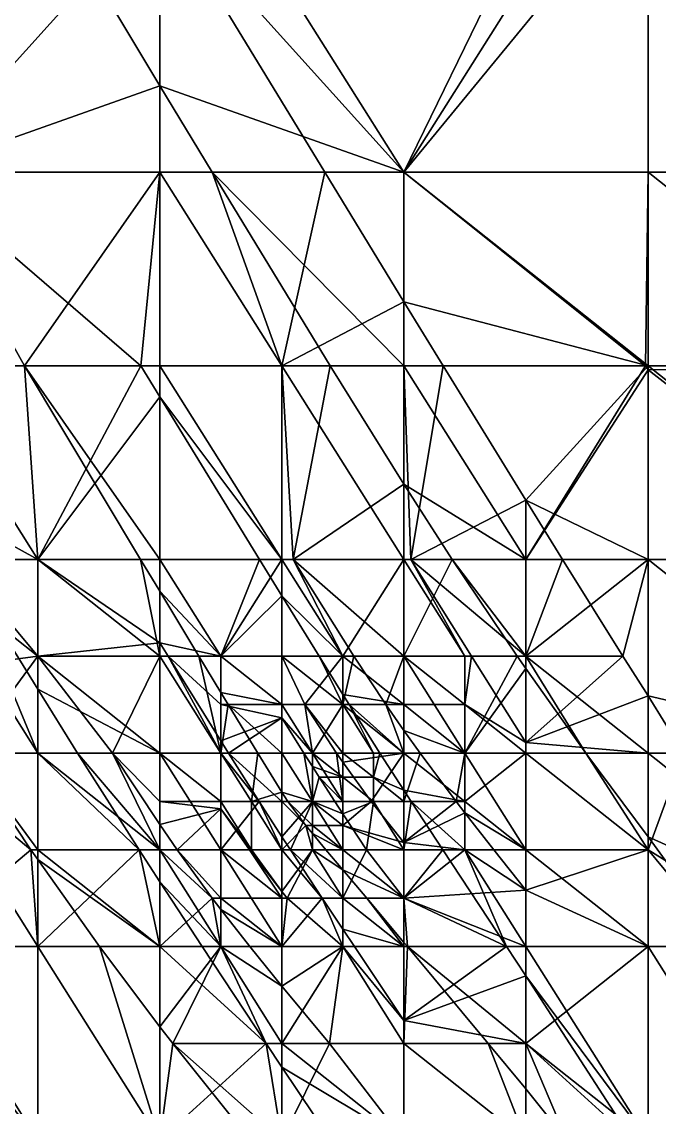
# Model space of a CAD drawing. Extents: x 376891 to 377036, y 6958800 to 6959083.
# Drawn here: x 376960.02 to 376980.92, y 6958978.05 to 6959013.65 of the extents above; entities that cross this region are included whole.
import ezdxf

# ---------------------------------------------------------------- set-up
doc = ezdxf.new("R2010")
doc.units = 0
doc.layers.add('FM2', color=7, linetype='CONTINUOUS')

msp = doc.modelspace()

# ---------------------------------------------------------------- linework, layer by layer
at = {"layer": 'FM2'}
for points in [[(376962.217, 6959021.412, 326.485), (376948.548, 6959021.412, 319.543), (376956.548, 6959008.713, 319.668)], [(376964.548, 6959017.59, 326.485), (376962.217, 6959021.412, 326.485), (376956.548, 6959008.713, 319.668)], [(376956.548, 6959008.713, 321.573), (376958.629, 6959021.412, 326.485), (376964.548, 6959011.551, 326.485)], [(376958.629, 6959021.412, 326.485), (376964.548, 6959021.412, 329.472), (376964.548, 6959011.551, 326.485)], [(376964.548, 6959021.412, 327.671), (376964.548, 6959017.59, 326.485), (376972.548, 6959008.713, 327.81)], [(376980.548, 6959021.412, 335.866), (376964.548, 6959021.412, 327.671), (376972.548, 6959008.713, 327.81)], [(376972.548, 6959008.713, 329.612), (376964.548, 6959011.551, 326.485), (376964.548, 6959021.412, 329.472)], [(376972.548, 6959008.713, 329.612), (376964.548, 6959021.412, 329.472), (376978.731, 6959021.412, 336.565)], [(376972.548, 6959008.713, 327.81), (376980.548, 6959008.713, 331.9), (376980.548, 6959021.412, 335.866)], [(376972.548, 6959008.713, 329.612), (376978.731, 6959021.412, 336.565), (376980.548, 6959018.478, 336.565)], [(376980.548, 6959021.412, 335.866), (376980.548, 6959008.713, 331.9), (376988.548, 6959008.713, 336.011)], [(376981.904, 6959021.412, 336.565), (376980.548, 6959021.412, 335.866), (376988.548, 6959008.713, 336.011)], [(376988.548, 6959008.713, 337.491), (376980.548, 6959018.478, 336.565), (376980.548, 6959021.412, 337.472)], [(376988.548, 6959008.713, 337.491), (376980.548, 6959021.412, 337.472), (376996.548, 6959021.412, 345.463)], [(376980.548, 6959018.478, 336.565), (376980.548, 6959008.713, 333.551), (376972.548, 6959008.713, 329.612)], [(376980.548, 6959008.713, 333.551), (376980.548, 6959018.478, 336.565), (376986.672, 6959008.713, 336.565)], [(376988.548, 6959008.713, 337.491), (376986.672, 6959008.713, 336.565), (376980.548, 6959018.478, 336.565)], [(376956.548, 6959008.713, 319.668), (376964.548, 6959008.713, 323.732), (376964.548, 6959017.59, 326.485)], [(376969.952, 6959008.713, 326.485), (376964.548, 6959017.59, 326.485), (376964.548, 6959008.713, 323.732)], [(376964.548, 6959017.59, 326.485), (376969.952, 6959008.713, 326.485), (376972.548, 6959008.713, 327.81)], [(376964.548, 6959011.551, 326.485), (376964.548, 6959008.713, 325.625), (376956.548, 6959008.713, 321.573)], [(376964.548, 6959008.713, 325.625), (376964.548, 6959011.551, 326.485), (376966.269, 6959008.713, 326.485)], [(376972.548, 6959008.713, 329.612), (376966.269, 6959008.713, 326.485), (376964.548, 6959011.551, 326.485)], [(376956.548, 6959008.713, 319.668), (376956.548, 6959002.364, 317.698), (376963.927, 6959002.364, 321.445)], [(376964.548, 6959008.713, 323.732), (376956.548, 6959008.713, 319.668), (376963.927, 6959002.364, 321.445)], [(376960.112, 6959002.364, 321.445), (376956.548, 6959002.364, 319.622), (376956.548, 6959008.713, 321.573)], [(376960.112, 6959002.364, 321.445), (376956.548, 6959008.713, 321.573), (376964.548, 6959008.713, 325.625)], [(376964.548, 6959008.713, 325.625), (376964.548, 6959002.364, 323.703), (376960.112, 6959002.364, 321.445)], [(376963.927, 6959002.364, 321.445), (376964.548, 6959002.364, 321.761), (376964.548, 6959008.713, 323.732)], [(376964.548, 6959008.713, 323.732), (376964.548, 6959002.364, 321.761), (376968.548, 6959002.364, 323.795)], [(376969.952, 6959008.713, 326.485), (376964.548, 6959008.713, 323.732), (376968.548, 6959002.364, 323.795)], [(376968.548, 6959002.364, 325.703), (376964.548, 6959002.364, 323.703), (376964.548, 6959008.713, 325.625)], [(376968.548, 6959002.364, 325.703), (376964.548, 6959008.713, 325.625), (376966.269, 6959008.713, 326.485)], [(376966.269, 6959008.713, 326.485), (376970.133, 6959002.364, 326.485), (376968.548, 6959002.364, 325.703)], [(376966.269, 6959008.713, 326.485), (376972.548, 6959008.713, 329.612), (376972.548, 6959002.364, 327.674)], [(376972.548, 6959002.364, 327.674), (376970.133, 6959002.364, 326.485), (376966.269, 6959008.713, 326.485)], [(376972.548, 6959004.467, 326.485), (376969.952, 6959008.713, 326.485), (376968.548, 6959002.364, 323.795)], [(376972.548, 6959004.467, 326.485), (376972.548, 6959008.713, 327.81), (376969.952, 6959008.713, 326.485)], [(376980.548, 6959002.364, 329.909), (376980.548, 6959008.713, 331.9), (376972.548, 6959008.713, 327.81)], [(376980.548, 6959002.364, 329.909), (376972.548, 6959008.713, 327.81), (376972.548, 6959004.467, 326.485)], [(376980.463, 6959002.364, 331.525), (376972.548, 6959002.364, 327.674), (376972.548, 6959008.713, 329.612)], [(376980.463, 6959002.364, 331.525), (376972.548, 6959008.713, 329.612), (376980.548, 6959008.713, 333.551)], [(376980.548, 6959008.713, 333.551), (376980.548, 6959002.364, 331.566), (376980.463, 6959002.364, 331.525)], [(376988.548, 6959002.364, 334.02), (376988.548, 6959008.713, 336.011), (376980.548, 6959008.713, 331.9)], [(376980.548, 6959008.713, 331.9), (376980.548, 6959002.364, 329.909), (376988.548, 6959002.364, 334.02)], [(376988.548, 6959002.364, 335.477), (376980.548, 6959002.364, 331.566), (376980.548, 6959008.713, 333.551)], [(376980.548, 6959008.713, 333.551), (376986.672, 6959008.713, 336.565), (376988.548, 6959002.364, 335.477)], [(376968.548, 6959002.364, 323.795), (376972.548, 6959002.364, 325.829), (376972.548, 6959004.467, 326.485)], [(376973.835, 6959002.364, 326.485), (376972.548, 6959004.467, 326.485), (376972.548, 6959002.364, 325.829)], [(376972.548, 6959004.467, 326.485), (376973.835, 6959002.364, 326.485), (376980.548, 6959002.364, 329.909)], [(376956.548, 6959002.364, 317.698), (376956.548, 6958998.22, 316.406), (376960.548, 6958996.014, 317.746)], [(376963.927, 6959002.364, 321.445), (376956.548, 6959002.364, 317.698), (376960.548, 6958996.014, 317.746)], [(376960.548, 6958996.014, 319.702), (376956.548, 6958996.014, 317.623), (376956.548, 6959002.364, 319.622)], [(376960.548, 6958996.014, 319.702), (376956.548, 6959002.364, 319.622), (376960.112, 6959002.364, 321.445)], [(376960.112, 6959002.364, 321.445), (376963.92, 6958996.014, 321.445), (376960.548, 6958996.014, 319.702)], [(376960.112, 6959002.364, 321.445), (376964.548, 6959002.364, 323.703), (376964.548, 6958996.014, 321.768)], [(376964.548, 6958996.014, 321.768), (376963.92, 6958996.014, 321.445), (376960.112, 6959002.364, 321.445)], [(376964.548, 6959001.351, 321.445), (376963.927, 6959002.364, 321.445), (376960.548, 6958996.014, 317.746)], [(376964.548, 6959001.351, 321.445), (376964.548, 6959002.364, 321.761), (376963.927, 6959002.364, 321.445)], [(376968.548, 6958996.014, 321.82), (376968.548, 6959002.364, 323.795), (376964.548, 6959002.364, 321.761)], [(376968.548, 6958996.014, 321.82), (376964.548, 6959002.364, 321.761), (376964.548, 6959001.351, 321.445)], [(376964.548, 6959002.364, 323.703), (376968.548, 6959002.364, 325.703), (376968.548, 6958996.014, 323.784)], [(376968.548, 6958996.014, 323.784), (376964.548, 6958996.014, 321.768), (376964.548, 6959002.364, 323.703)], [(376972.548, 6958996.014, 323.85), (376972.548, 6959002.364, 325.829), (376968.548, 6959002.364, 323.795)], [(376968.548, 6959002.364, 323.795), (376968.548, 6958996.014, 321.82), (376972.548, 6958996.014, 323.85)], [(376968.919, 6958996.014, 323.965), (376968.548, 6958996.014, 323.784), (376968.548, 6959002.364, 325.703)], [(376968.919, 6958996.014, 323.965), (376968.548, 6959002.364, 325.703), (376970.133, 6959002.364, 326.485)], [(376968.919, 6958996.014, 323.965), (376970.133, 6959002.364, 326.485), (376972.548, 6958998.483, 326.485)], [(376970.133, 6959002.364, 326.485), (376972.548, 6959002.364, 327.674), (376972.548, 6958998.483, 326.485)], [(376972.548, 6959002.364, 325.829), (376972.548, 6958996.014, 323.85), (376972.776, 6958996.014, 323.965)], [(376973.835, 6959002.364, 326.485), (376972.548, 6959002.364, 325.829), (376972.776, 6958996.014, 323.965)], [(376976.548, 6958996.014, 327.638), (376972.548, 6958998.483, 326.485), (376972.548, 6959002.364, 327.674)], [(376976.548, 6958996.014, 327.638), (376972.548, 6959002.364, 327.674), (376980.463, 6959002.364, 331.525)], [(376976.548, 6958997.96, 326.485), (376973.835, 6959002.364, 326.485), (376972.776, 6958996.014, 323.965)], [(376980.548, 6959002.364, 329.909), (376973.835, 6959002.364, 326.485), (376976.548, 6958997.96, 326.485)], [(376980.548, 6958996.014, 327.91), (376980.548, 6959002.364, 329.909), (376976.548, 6958997.96, 326.485)], [(376976.548, 6958996.014, 327.638), (376980.463, 6959002.364, 331.525), (376980.548, 6959002.234, 331.525)], [(376980.463, 6959002.364, 331.525), (376980.548, 6959002.364, 331.566), (376980.548, 6959002.234, 331.525)], [(376988.548, 6958996.014, 332.023), (376988.548, 6959002.364, 334.02), (376980.548, 6959002.364, 329.909)], [(376980.548, 6959002.364, 329.909), (376980.548, 6958996.014, 327.91), (376988.548, 6958996.014, 332.023)], [(376980.548, 6959002.234, 331.525), (376980.548, 6959002.364, 331.566), (376988.548, 6959002.364, 335.477)], [(376980.548, 6959002.234, 331.525), (376988.548, 6959002.364, 335.477), (376988.548, 6958996.014, 333.429)], [(376980.548, 6959002.234, 331.525), (376980.548, 6958996.014, 329.549), (376976.548, 6958996.014, 327.638)], [(376988.548, 6958996.014, 333.429), (376980.548, 6958996.014, 329.549), (376980.548, 6959002.234, 331.525)], [(376960.548, 6958996.014, 317.746), (376964.548, 6958996.014, 319.782), (376964.548, 6959001.351, 321.445)], [(376967.812, 6958996.014, 321.445), (376964.548, 6959001.351, 321.445), (376964.548, 6958996.014, 319.782)], [(376964.548, 6959001.351, 321.445), (376967.812, 6958996.014, 321.445), (376968.548, 6958996.014, 321.82)], [(376972.548, 6958998.483, 326.485), (376972.548, 6958996.014, 325.731), (376968.919, 6958996.014, 323.965)], [(376972.548, 6958996.014, 325.731), (376972.548, 6958998.483, 326.485), (376974.131, 6958996.014, 326.485)], [(376976.548, 6958996.014, 327.638), (376974.131, 6958996.014, 326.485), (376972.548, 6958998.483, 326.485)], [(376956.548, 6958998.22, 316.406), (376957.906, 6958996.014, 316.406), (376960.548, 6958996.014, 317.746)], [(376972.776, 6958996.014, 323.965), (376976.548, 6958996.014, 325.874), (376976.548, 6958997.96, 326.485)], [(376977.75, 6958996.014, 326.485), (376976.548, 6958997.96, 326.485), (376976.548, 6958996.014, 325.874)], [(376976.548, 6958997.96, 326.485), (376977.75, 6958996.014, 326.485), (376980.548, 6958996.014, 327.91)], [(376956.548, 6958996.014, 315.718), (376956.548, 6958989.664, 313.725), (376960.548, 6958989.664, 315.744)], [(376960.548, 6958989.664, 315.744), (376957.906, 6958996.014, 316.406), (376956.548, 6958996.014, 315.718)], [(376960.548, 6958992.839, 318.684), (376956.548, 6958992.306, 316.406), (376956.548, 6958996.014, 317.623)], [(376956.548, 6958996.014, 317.623), (376960.548, 6958996.014, 319.702), (376960.548, 6958992.839, 318.684)], [(376957.906, 6958996.014, 316.406), (376960.548, 6958991.755, 316.406), (376960.548, 6958992.839, 316.749)], [(376960.548, 6958992.839, 316.749), (376960.548, 6958996.014, 317.746), (376957.906, 6958996.014, 316.406)], [(376960.548, 6958989.664, 315.744), (376960.548, 6958991.755, 316.406), (376957.906, 6958996.014, 316.406)], [(376960.548, 6958996.014, 317.746), (376960.548, 6958992.839, 316.749), (376964.548, 6958993.282, 318.926)], [(376964.548, 6958993.282, 318.926), (376964.548, 6958996.014, 319.782), (376960.548, 6958996.014, 317.746)], [(376964.548, 6958992.839, 320.781), (376960.548, 6958992.839, 318.684), (376960.548, 6958996.014, 319.702)], [(376960.548, 6958996.014, 319.702), (376963.92, 6958996.014, 321.445), (376964.548, 6958992.839, 320.781)], [(376963.92, 6958996.014, 321.445), (376964.548, 6958996.014, 321.768), (376964.548, 6958994.971, 321.445)], [(376963.92, 6958996.014, 321.445), (376964.548, 6958994.971, 321.445), (376964.548, 6958992.839, 320.781)], [(376964.548, 6958996.014, 319.782), (376964.548, 6958993.282, 318.926), (376966.548, 6958992.839, 319.807)], [(376967.812, 6958996.014, 321.445), (376964.548, 6958996.014, 319.782), (376966.548, 6958992.839, 319.807)], [(376966.548, 6958992.839, 321.816), (376964.548, 6958994.971, 321.445), (376964.548, 6958996.014, 321.768)], [(376966.548, 6958992.839, 321.816), (376964.548, 6958996.014, 321.768), (376968.548, 6958996.014, 323.784)], [(376968.548, 6958994.817, 321.445), (376967.812, 6958996.014, 321.445), (376966.548, 6958992.839, 319.807)], [(376968.548, 6958996.014, 323.784), (376968.548, 6958992.839, 322.82), (376966.548, 6958992.839, 321.816)], [(376968.548, 6958994.817, 321.445), (376968.548, 6958996.014, 321.82), (376967.812, 6958996.014, 321.445)], [(376968.548, 6958996.014, 321.82), (376968.548, 6958994.817, 321.445), (376970.548, 6958992.839, 321.839)], [(376972.548, 6958996.014, 323.85), (376968.548, 6958996.014, 321.82), (376970.548, 6958992.839, 321.839)], [(376970.548, 6958992.839, 323.794), (376968.548, 6958992.839, 322.82), (376968.548, 6958996.014, 323.784)], [(376970.548, 6958992.839, 323.794), (376968.548, 6958996.014, 323.784), (376968.919, 6958996.014, 323.965)], [(376968.919, 6958996.014, 323.965), (376970.908, 6958992.839, 323.965), (376970.548, 6958992.839, 323.794)], [(376968.919, 6958996.014, 323.965), (376972.548, 6958996.014, 325.731), (376972.548, 6958992.839, 324.742)], [(376972.548, 6958992.839, 324.742), (376970.908, 6958992.839, 323.965), (376968.919, 6958996.014, 323.965)], [(376970.548, 6958992.839, 321.839), (376972.548, 6958992.839, 322.851), (376972.548, 6958996.014, 323.85)], [(376972.548, 6958996.014, 323.85), (376972.548, 6958992.839, 322.851), (376974.548, 6958992.839, 323.858)], [(376972.776, 6958996.014, 323.965), (376972.548, 6958996.014, 323.85), (376974.548, 6958992.839, 323.858)], [(376972.548, 6958992.839, 324.742), (376972.548, 6958996.014, 325.731), (376974.131, 6958996.014, 326.485)], [(376974.131, 6958996.014, 326.485), (376976.261, 6958992.839, 326.485), (376972.548, 6958992.839, 324.742)], [(376974.548, 6958992.839, 323.858), (376974.759, 6958992.839, 323.965), (376972.776, 6958996.014, 323.965)], [(376976.548, 6958992.839, 324.871), (376976.548, 6958996.014, 325.874), (376972.776, 6958996.014, 323.965)], [(376972.776, 6958996.014, 323.965), (376974.759, 6958992.839, 323.965), (376976.548, 6958992.839, 324.871)], [(376974.131, 6958996.014, 326.485), (376976.548, 6958996.014, 327.638), (376976.548, 6958992.839, 326.62)], [(376976.548, 6958992.839, 326.62), (376976.261, 6958992.839, 326.485), (376974.131, 6958996.014, 326.485)], [(376977.75, 6958996.014, 326.485), (376976.548, 6958996.014, 325.874), (376976.548, 6958992.839, 324.871)], [(376976.548, 6958992.839, 324.871), (376979.727, 6958992.839, 326.485), (376977.75, 6958996.014, 326.485)], [(376976.548, 6958992.839, 326.62), (376976.548, 6958996.014, 327.638), (376980.548, 6958996.014, 329.549)], [(376976.548, 6958992.839, 326.62), (376980.548, 6958996.014, 329.549), (376980.548, 6958989.664, 327.443)], [(376980.548, 6958996.014, 327.91), (376977.75, 6958996.014, 326.485), (376979.727, 6958992.839, 326.485)], [(376979.727, 6958992.839, 326.485), (376980.548, 6958991.536, 326.485), (376980.548, 6958996.014, 327.91)], [(376988.548, 6958989.664, 330.008), (376988.548, 6958996.014, 332.023), (376980.548, 6958996.014, 327.91)], [(376988.548, 6958989.664, 330.008), (376980.548, 6958996.014, 327.91), (376980.548, 6958991.536, 326.485)], [(376980.548, 6958996.014, 329.549), (376988.548, 6958996.014, 333.429), (376988.548, 6958989.664, 331.316)], [(376988.548, 6958989.664, 331.316), (376980.548, 6958989.664, 327.443), (376980.548, 6958996.014, 329.549)], [(376966.548, 6958992.839, 321.816), (376965.828, 6958992.839, 321.445), (376964.548, 6958994.971, 321.445)], [(376964.548, 6958992.839, 320.781), (376964.548, 6958994.971, 321.445), (376965.828, 6958992.839, 321.445)], [(376966.548, 6958992.839, 319.807), (376968.548, 6958992.839, 320.827), (376968.548, 6958994.817, 321.445)], [(376969.771, 6958992.839, 321.445), (376968.548, 6958994.817, 321.445), (376968.548, 6958992.839, 320.827)], [(376968.548, 6958994.817, 321.445), (376969.771, 6958992.839, 321.445), (376970.548, 6958992.839, 321.839)], [(376960.548, 6958992.839, 316.749), (376964.548, 6958992.839, 318.787), (376964.548, 6958993.282, 318.926)], [(376964.82, 6958992.839, 318.926), (376964.548, 6958993.282, 318.926), (376964.548, 6958992.839, 318.787)], [(376964.548, 6958993.282, 318.926), (376964.82, 6958992.839, 318.926), (376966.548, 6958992.839, 319.807)], [(376960.548, 6958992.839, 318.684), (376958.215, 6958989.664, 316.406), (376956.548, 6958992.306, 316.406)], [(376960.548, 6958992.839, 318.684), (376960.548, 6958989.664, 317.628), (376958.215, 6958989.664, 316.406)], [(376964.548, 6958989.664, 317.777), (376964.548, 6958992.839, 318.787), (376960.548, 6958992.839, 316.749)], [(376964.548, 6958989.664, 317.777), (376960.548, 6958992.839, 316.749), (376960.548, 6958991.755, 316.406)], [(376962.997, 6958989.664, 318.926), (376960.548, 6958989.664, 317.628), (376960.548, 6958992.839, 318.684)], [(376962.997, 6958989.664, 318.926), (376960.548, 6958992.839, 318.684), (376964.548, 6958992.839, 320.781)], [(376964.548, 6958992.839, 320.781), (376964.548, 6958989.664, 319.748), (376962.997, 6958989.664, 318.926)], [(376964.548, 6958992.839, 318.787), (376964.548, 6958989.664, 317.777), (376966.548, 6958989.664, 318.798)], [(376966.548, 6958989.664, 318.798), (376964.82, 6958992.839, 318.926), (376964.548, 6958992.839, 318.787)], [(376966.548, 6958989.664, 320.812), (376964.548, 6958989.664, 319.748), (376964.548, 6958992.839, 320.781)], [(376964.548, 6958992.839, 320.781), (376965.828, 6958992.839, 321.445), (376966.548, 6958989.664, 320.812)], [(376964.82, 6958992.839, 318.926), (376966.548, 6958990.063, 318.926), (376966.548, 6958991.252, 319.305)], [(376966.548, 6958991.252, 319.305), (376966.548, 6958992.839, 319.807), (376964.82, 6958992.839, 318.926)], [(376966.548, 6958989.664, 318.798), (376966.548, 6958990.063, 318.926), (376964.82, 6958992.839, 318.926)], [(376965.828, 6958992.839, 321.445), (376966.548, 6958992.839, 321.816), (376966.548, 6958991.644, 321.445)], [(376965.828, 6958992.839, 321.445), (376966.548, 6958991.644, 321.445), (376966.548, 6958989.664, 320.812)], [(376968.548, 6958991.252, 320.325), (376968.548, 6958992.839, 320.827), (376966.548, 6958992.839, 319.807)], [(376966.548, 6958992.839, 319.807), (376966.548, 6958991.252, 319.305), (376968.548, 6958991.252, 320.325)], [(376966.548, 6958992.839, 321.816), (376968.548, 6958992.839, 322.82), (376968.548, 6958991.252, 322.339)], [(376966.548, 6958991.644, 321.445), (376966.548, 6958992.839, 321.816), (376968.548, 6958991.252, 322.339)], [(376968.548, 6958992.839, 320.827), (376968.548, 6958991.252, 320.325), (376970.548, 6958991.252, 321.34)], [(376970.548, 6958991.252, 321.34), (376969.771, 6958992.839, 321.445), (376968.548, 6958992.839, 320.827)], [(376969.302, 6958991.252, 322.705), (376968.548, 6958991.252, 322.339), (376968.548, 6958992.839, 322.82)], [(376969.302, 6958991.252, 322.705), (376968.548, 6958992.839, 322.82), (376970.548, 6958992.839, 323.794)], [(376970.548, 6958992.839, 323.794), (376970.548, 6958991.252, 323.306), (376969.302, 6958991.252, 322.705)], [(376970.548, 6958991.252, 321.34), (376970.548, 6958991.588, 321.445), (376969.771, 6958992.839, 321.445)], [(376970.548, 6958991.588, 321.445), (376970.548, 6958992.839, 321.839), (376969.771, 6958992.839, 321.445)], [(376972.548, 6958991.252, 322.347), (376972.548, 6958992.839, 322.851), (376970.548, 6958992.839, 321.839)], [(376972.548, 6958991.252, 322.347), (376970.548, 6958992.839, 321.839), (376970.548, 6958991.588, 321.445)], [(376970.548, 6958991.252, 323.306), (376970.548, 6958992.839, 323.794), (376970.908, 6958992.839, 323.965)], [(376970.908, 6958992.839, 323.965), (376971.959, 6958991.252, 323.965), (376970.548, 6958991.252, 323.306)], [(376971.959, 6958991.252, 323.965), (376970.908, 6958992.839, 323.965), (376972.548, 6958992.839, 324.742)], [(376972.548, 6958992.839, 324.742), (376972.548, 6958990.408, 323.965), (376971.959, 6958991.252, 323.965)], [(376974.548, 6958991.252, 323.354), (376974.548, 6958992.839, 323.858), (376972.548, 6958992.839, 322.851)], [(376972.548, 6958992.839, 322.851), (376972.548, 6958991.252, 322.347), (376974.548, 6958991.252, 323.354)], [(376974.548, 6958989.664, 324.64), (376972.548, 6958990.408, 323.965), (376972.548, 6958992.839, 324.742)], [(376974.548, 6958989.664, 324.64), (376972.548, 6958992.839, 324.742), (376976.261, 6958992.839, 326.485)], [(376974.759, 6958992.839, 323.965), (376974.548, 6958992.839, 323.858), (376974.548, 6958991.252, 323.354)], [(376976.548, 6958990.009, 323.965), (376974.759, 6958992.839, 323.965), (376974.548, 6958991.252, 323.354)], [(376974.548, 6958989.664, 324.64), (376976.261, 6958992.839, 326.485), (376976.548, 6958992.432, 326.485)], [(376976.548, 6958990.009, 323.965), (376976.548, 6958992.839, 324.871), (376974.759, 6958992.839, 323.965)], [(376976.261, 6958992.839, 326.485), (376976.548, 6958992.839, 326.62), (376976.548, 6958992.432, 326.485)], [(376979.727, 6958992.839, 326.485), (376976.548, 6958992.839, 324.871), (376976.548, 6958990.009, 323.965)], [(376980.548, 6958991.536, 326.485), (376979.727, 6958992.839, 326.485), (376976.548, 6958990.009, 323.965)], [(376976.548, 6958992.839, 326.62), (376980.548, 6958989.664, 327.443), (376978.511, 6958989.664, 326.485)], [(376978.511, 6958989.664, 326.485), (376976.548, 6958992.432, 326.485), (376976.548, 6958992.839, 326.62)], [(376976.548, 6958992.432, 326.485), (376976.548, 6958989.664, 325.566), (376974.548, 6958989.664, 324.64)], [(376976.548, 6958989.664, 325.566), (376976.548, 6958992.432, 326.485), (376978.511, 6958989.664, 326.485)], [(376960.548, 6958991.755, 316.406), (376961.852, 6958989.664, 316.406), (376964.548, 6958989.664, 317.777)], [(376961.852, 6958989.664, 316.406), (376960.548, 6958991.755, 316.406), (376960.548, 6958989.664, 315.744)], [(376968.548, 6958991.252, 322.339), (376966.786, 6958991.252, 321.445), (376966.548, 6958991.644, 321.445)], [(376966.548, 6958989.664, 320.812), (376966.548, 6958991.644, 321.445), (376966.786, 6958991.252, 321.445)], [(376966.548, 6958991.252, 319.305), (376966.548, 6958990.063, 318.926), (376968.548, 6958990.813, 320.186)], [(376968.548, 6958990.813, 320.186), (376968.548, 6958991.252, 320.325), (376966.548, 6958991.252, 319.305)], [(376966.786, 6958991.252, 321.445), (376967.762, 6958989.664, 321.445), (376966.548, 6958989.664, 320.812)], [(376966.786, 6958991.252, 321.445), (376968.548, 6958991.252, 322.339), (376968.548, 6958989.664, 321.849)], [(376968.548, 6958989.664, 321.849), (376967.762, 6958989.664, 321.445), (376966.786, 6958991.252, 321.445)], [(376968.548, 6958991.252, 320.325), (376968.548, 6958990.813, 320.186), (376969.548, 6958989.664, 320.328)], [(376970.548, 6958991.252, 321.34), (376968.548, 6958991.252, 320.325), (376969.548, 6958989.664, 320.328)], [(376969.548, 6958989.664, 322.337), (376968.548, 6958989.664, 321.849), (376968.548, 6958991.252, 322.339)], [(376969.548, 6958989.664, 322.337), (376968.548, 6958991.252, 322.339), (376969.302, 6958991.252, 322.705)], [(376969.302, 6958991.252, 322.705), (376970.334, 6958989.664, 322.705), (376969.548, 6958989.664, 322.337)], [(376969.302, 6958991.252, 322.705), (376970.548, 6958991.252, 323.306), (376970.548, 6958989.664, 322.805)], [(376970.548, 6958989.664, 322.805), (376970.334, 6958989.664, 322.705), (376969.302, 6958991.252, 322.705)], [(376969.548, 6958989.664, 320.328), (376970.548, 6958989.664, 320.834), (376970.548, 6958991.252, 321.34)], [(376970.758, 6958991.252, 321.445), (376970.548, 6958991.588, 321.445), (376970.548, 6958991.252, 321.34)], [(376970.548, 6958991.588, 321.445), (376970.758, 6958991.252, 321.445), (376972.548, 6958991.252, 322.347)], [(376970.548, 6958991.252, 321.34), (376970.548, 6958989.664, 320.834), (376971.548, 6958989.664, 321.338)], [(376970.758, 6958991.252, 321.445), (376970.548, 6958991.252, 321.34), (376971.548, 6958989.664, 321.338)], [(376972.548, 6958989.664, 323.723), (376970.548, 6958989.664, 322.805), (376970.548, 6958991.252, 323.306)], [(376970.548, 6958991.252, 323.306), (376971.959, 6958991.252, 323.965), (376972.548, 6958989.664, 323.723)], [(376971.548, 6958989.664, 321.338), (376971.762, 6958989.664, 321.445), (376970.758, 6958991.252, 321.445)], [(376972.548, 6958989.664, 321.84), (376972.548, 6958991.252, 322.347), (376970.758, 6958991.252, 321.445)], [(376970.758, 6958991.252, 321.445), (376971.762, 6958989.664, 321.445), (376972.548, 6958989.664, 321.84)], [(376971.959, 6958991.252, 323.965), (376972.548, 6958990.408, 323.965), (376972.548, 6958989.664, 323.723)], [(376974.548, 6958989.664, 322.845), (376974.548, 6958991.252, 323.354), (376972.548, 6958991.252, 322.347)], [(376972.548, 6958991.252, 322.347), (376972.548, 6958989.664, 321.84), (376974.548, 6958989.664, 322.845)], [(376976.548, 6958989.664, 323.855), (376976.548, 6958990.009, 323.965), (376974.548, 6958991.252, 323.354)], [(376974.548, 6958991.252, 323.354), (376974.548, 6958989.664, 322.845), (376976.548, 6958989.664, 323.855)], [(376980.548, 6958989.664, 325.885), (376980.548, 6958991.536, 326.485), (376976.548, 6958990.009, 323.965)], [(376981.716, 6958989.664, 326.485), (376980.548, 6958991.536, 326.485), (376980.548, 6958989.664, 325.885)], [(376980.548, 6958991.536, 326.485), (376981.716, 6958989.664, 326.485), (376988.548, 6958989.664, 330.008)], [(376966.548, 6958990.063, 318.926), (376966.797, 6958989.664, 318.926), (376968.548, 6958990.813, 320.186)], [(376966.797, 6958989.664, 318.926), (376968.548, 6958989.664, 319.819), (376968.548, 6958990.813, 320.186)], [(376969.268, 6958989.664, 320.186), (376968.548, 6958990.813, 320.186), (376968.548, 6958989.664, 319.819)], [(376968.548, 6958990.813, 320.186), (376969.268, 6958989.664, 320.186), (376969.548, 6958989.664, 320.328)], [(376972.548, 6958989.664, 323.723), (376972.548, 6958990.408, 323.965), (376973.077, 6958989.664, 323.965)], [(376974.548, 6958989.664, 324.64), (376973.077, 6958989.664, 323.965), (376972.548, 6958990.408, 323.965)], [(376966.797, 6958989.664, 318.926), (376966.548, 6958990.063, 318.926), (376966.548, 6958989.664, 318.798)], [(376976.548, 6958990.009, 323.965), (376976.548, 6958989.664, 323.855), (376980.548, 6958989.664, 325.885)], [(376960.548, 6958983.315, 313.711), (376960.548, 6958989.664, 315.744), (376956.548, 6958989.664, 313.725)], [(376956.548, 6958989.664, 313.725), (376956.548, 6958983.315, 311.72), (376960.548, 6958983.315, 313.711)], [(376960.325, 6958986.49, 316.406), (376956.548, 6958983.315, 313.343), (376956.548, 6958989.664, 315.536)], [(376956.548, 6958989.664, 315.536), (376958.215, 6958989.664, 316.406), (376960.325, 6958986.49, 316.406)], [(376958.215, 6958989.664, 316.406), (376960.548, 6958989.664, 317.628), (376960.548, 6958986.49, 316.522)], [(376960.548, 6958986.49, 316.522), (376960.325, 6958986.49, 316.406), (376958.215, 6958989.664, 316.406)], [(376960.548, 6958989.664, 315.744), (376960.548, 6958983.315, 313.711), (376963.866, 6958986.49, 316.406)], [(376963.866, 6958986.49, 316.406), (376961.852, 6958989.664, 316.406), (376960.548, 6958989.664, 315.744)], [(376964.548, 6958986.49, 318.623), (376960.548, 6958986.49, 316.522), (376960.548, 6958989.664, 317.628)], [(376960.548, 6958989.664, 317.628), (376962.997, 6958989.664, 318.926), (376964.548, 6958986.49, 318.623)], [(376964.548, 6958986.49, 316.751), (376964.548, 6958989.664, 317.777), (376961.852, 6958989.664, 316.406)], [(376961.852, 6958989.664, 316.406), (376963.866, 6958986.49, 316.406), (376964.548, 6958986.49, 316.751)], [(376962.997, 6958989.664, 318.926), (376964.548, 6958987.321, 318.926), (376964.548, 6958986.49, 318.623)], [(376964.548, 6958988.077, 319.2), (376964.548, 6958987.321, 318.926), (376962.997, 6958989.664, 318.926)], [(376962.997, 6958989.664, 318.926), (376964.548, 6958989.664, 319.748), (376964.548, 6958988.077, 319.2)], [(376966.548, 6958986.49, 317.767), (376966.548, 6958989.664, 318.798), (376964.548, 6958989.664, 317.777)], [(376964.548, 6958989.664, 317.777), (376964.548, 6958986.49, 316.751), (376966.548, 6958986.49, 317.767)], [(376964.548, 6958989.664, 319.748), (376966.548, 6958989.664, 320.812), (376966.548, 6958988.077, 320.273)], [(376966.548, 6958988.077, 320.273), (376964.548, 6958988.077, 319.2), (376964.548, 6958989.664, 319.748)], [(376966.548, 6958989.664, 318.798), (376966.548, 6958986.49, 317.767), (376967.801, 6958988.077, 318.926)], [(376967.801, 6958988.077, 318.926), (376966.797, 6958989.664, 318.926), (376966.548, 6958989.664, 318.798)], [(376967.548, 6958988.077, 320.811), (376966.548, 6958988.077, 320.273), (376966.548, 6958989.664, 320.812)], [(376967.548, 6958988.077, 320.811), (376966.548, 6958989.664, 320.812), (376967.762, 6958989.664, 321.445)], [(376968.548, 6958988.077, 319.306), (376968.548, 6958989.664, 319.819), (376966.797, 6958989.664, 318.926)], [(376966.797, 6958989.664, 318.926), (376967.801, 6958988.077, 318.926), (376968.548, 6958988.077, 319.306)], [(376967.548, 6958988.077, 320.811), (376967.762, 6958989.664, 321.445), (376968.548, 6958988.379, 321.445)], [(376967.762, 6958989.664, 321.445), (376968.548, 6958989.664, 321.849), (376968.548, 6958988.379, 321.445)], [(376968.548, 6958989.664, 319.819), (376968.548, 6958988.077, 319.306), (376969.548, 6958988.077, 319.815)], [(376969.548, 6958988.077, 319.815), (376969.268, 6958989.664, 320.186), (376968.548, 6958989.664, 319.819)], [(376968.548, 6958989.664, 321.849), (376969.548, 6958989.664, 322.337), (376969.548, 6958988.077, 321.834)], [(376968.548, 6958988.379, 321.445), (376968.548, 6958989.664, 321.849), (376969.548, 6958988.077, 321.834)], [(376969.548, 6958989.218, 320.186), (376969.548, 6958989.664, 320.328), (376969.268, 6958989.664, 320.186)], [(376969.548, 6958988.077, 319.815), (376969.548, 6958989.218, 320.186), (376969.268, 6958989.664, 320.186)], [(376970.548, 6958988.871, 320.581), (376970.548, 6958989.664, 320.834), (376969.548, 6958989.664, 320.328)], [(376970.548, 6958988.871, 320.581), (376969.548, 6958989.664, 320.328), (376969.548, 6958989.218, 320.186)], [(376970.548, 6958988.077, 322.285), (376969.548, 6958988.077, 321.834), (376969.548, 6958989.664, 322.337)], [(376969.548, 6958989.664, 322.337), (376970.334, 6958989.664, 322.705), (376970.548, 6958988.077, 322.285)], [(376970.334, 6958989.664, 322.705), (376970.548, 6958989.359, 322.705), (376970.548, 6958988.077, 322.285)], [(376970.334, 6958989.664, 322.705), (376970.548, 6958989.664, 322.805), (376970.548, 6958989.359, 322.705)], [(376971.548, 6958988.871, 321.084), (376971.548, 6958989.664, 321.338), (376970.548, 6958989.664, 320.834)], [(376970.548, 6958989.664, 320.834), (376970.548, 6958988.871, 320.581), (376971.548, 6958988.871, 321.084)], [(376970.548, 6958989.359, 322.705), (376970.548, 6958989.664, 322.805), (376972.548, 6958989.664, 323.723)], [(376971.48, 6958988.077, 322.705), (376970.548, 6958989.359, 322.705), (376972.548, 6958989.664, 323.723)], [(376972.548, 6958989.664, 323.723), (376972.548, 6958988.077, 323.188), (376971.48, 6958988.077, 322.705)], [(376971.762, 6958989.664, 321.445), (376971.548, 6958989.664, 321.338), (376971.548, 6958988.871, 321.084)], [(376972.548, 6958988.443, 321.445), (376971.762, 6958989.664, 321.445), (376971.548, 6958988.871, 321.084)], [(376972.548, 6958988.443, 321.445), (376972.548, 6958989.664, 321.84), (376971.762, 6958989.664, 321.445)], [(376974.548, 6958988.077, 322.331), (376974.548, 6958989.664, 322.845), (376972.548, 6958989.664, 321.84)], [(376974.548, 6958988.077, 322.331), (376972.548, 6958989.664, 321.84), (376972.548, 6958988.443, 321.445)], [(376972.548, 6958988.077, 323.188), (376972.548, 6958989.664, 323.723), (376973.077, 6958989.664, 323.965)], [(376973.077, 6958989.664, 323.965), (376974.257, 6958988.077, 323.965), (376972.548, 6958988.077, 323.188)], [(376974.257, 6958988.077, 323.965), (376973.077, 6958989.664, 323.965), (376974.548, 6958989.664, 324.64)], [(376974.548, 6958989.664, 324.64), (376974.548, 6958987.706, 323.965), (376974.257, 6958988.077, 323.965)], [(376976.548, 6958989.664, 323.855), (376974.548, 6958989.664, 322.845), (376974.548, 6958988.077, 322.331)], [(376976.548, 6958986.49, 322.82), (376976.548, 6958989.664, 323.855), (376974.548, 6958988.077, 322.331)], [(376974.548, 6958989.664, 324.64), (376976.548, 6958989.664, 325.566), (376976.548, 6958986.49, 324.454)], [(376974.548, 6958987.706, 323.965), (376974.548, 6958989.664, 324.64), (376976.548, 6958986.49, 324.454)], [(376980.548, 6958986.49, 324.858), (376980.548, 6958989.664, 325.885), (376976.548, 6958989.664, 323.855)], [(376976.548, 6958989.664, 323.855), (376976.548, 6958986.49, 322.82), (376980.548, 6958986.49, 324.858)], [(376980.548, 6958986.49, 326.338), (376976.548, 6958986.49, 324.454), (376976.548, 6958989.664, 325.566)], [(376976.548, 6958989.664, 325.566), (376978.511, 6958989.664, 326.485), (376980.548, 6958986.49, 326.338)], [(376978.511, 6958989.664, 326.485), (376980.548, 6958986.912, 326.485), (376980.548, 6958986.49, 326.338)], [(376978.511, 6958989.664, 326.485), (376980.548, 6958989.664, 327.443), (376980.548, 6958986.912, 326.485)], [(376981.716, 6958989.664, 326.485), (376980.548, 6958989.664, 325.885), (376980.548, 6958986.49, 324.858)], [(376985.671, 6958983.315, 326.485), (376981.716, 6958989.664, 326.485), (376980.548, 6958986.49, 324.858)], [(376980.548, 6958989.664, 327.443), (376988.548, 6958989.664, 331.316), (376988.548, 6958983.315, 329.133)], [(376980.548, 6958986.912, 326.485), (376980.548, 6958989.664, 327.443), (376988.548, 6958983.315, 329.133)], [(376969.548, 6958989.218, 320.186), (376969.767, 6958988.871, 320.186), (376970.548, 6958988.871, 320.581)], [(376969.767, 6958988.871, 320.186), (376969.548, 6958989.218, 320.186), (376969.548, 6958988.077, 319.815)], [(376971.48, 6958988.077, 322.705), (376970.548, 6958988.077, 322.285), (376970.548, 6958989.359, 322.705)], [(376969.548, 6958988.077, 319.815), (376970.28, 6958988.077, 320.186), (376969.767, 6958988.871, 320.186)], [(376970.548, 6958988.077, 320.321), (376970.548, 6958988.871, 320.581), (376969.767, 6958988.871, 320.186)], [(376969.767, 6958988.871, 320.186), (376970.28, 6958988.077, 320.186), (376970.548, 6958988.077, 320.321)], [(376971.548, 6958988.077, 320.825), (376971.548, 6958988.871, 321.084), (376970.548, 6958988.871, 320.581)], [(376970.548, 6958988.871, 320.581), (376970.548, 6958988.077, 320.321), (376971.548, 6958988.077, 320.825)], [(376972.548, 6958988.077, 321.327), (376972.548, 6958988.443, 321.445), (376971.548, 6958988.871, 321.084)], [(376971.548, 6958988.871, 321.084), (376971.548, 6958988.077, 320.825), (376972.548, 6958988.077, 321.327)], [(376972.784, 6958988.077, 321.445), (376972.548, 6958988.443, 321.445), (376972.548, 6958988.077, 321.327)], [(376972.548, 6958988.443, 321.445), (376972.784, 6958988.077, 321.445), (376974.548, 6958988.077, 322.331)], [(376966.548, 6958987.839, 320.186), (376964.548, 6958987.321, 318.926), (376964.548, 6958988.077, 319.2)], [(376964.548, 6958988.077, 319.2), (376966.548, 6958988.077, 320.273), (376966.548, 6958987.839, 320.186)], [(376966.548, 6958986.49, 317.767), (376968.548, 6958986.49, 318.784), (376967.801, 6958988.077, 318.926)], [(376966.548, 6958988.077, 320.273), (376967.548, 6958988.077, 320.811), (376967.548, 6958986.49, 320.217)], [(376966.548, 6958987.839, 320.186), (376966.548, 6958988.077, 320.273), (376967.548, 6958986.49, 320.217)], [(376968.548, 6958988.379, 321.445), (376968.548, 6958988.077, 321.348), (376967.548, 6958988.077, 320.811)], [(376967.548, 6958988.077, 320.811), (376968.548, 6958988.077, 321.348), (376968.548, 6958986.49, 320.739)], [(376968.548, 6958986.49, 320.739), (376967.548, 6958986.49, 320.217), (376967.548, 6958988.077, 320.811)], [(376968.548, 6958986.919, 318.926), (376968.548, 6958988.077, 319.306), (376967.801, 6958988.077, 318.926)], [(376968.548, 6958986.49, 318.784), (376968.548, 6958986.919, 318.926), (376967.801, 6958988.077, 318.926)], [(376969.548, 6958988.077, 321.834), (376968.743, 6958988.077, 321.445), (376968.548, 6958988.379, 321.445)], [(376968.548, 6958988.077, 321.348), (376968.548, 6958988.379, 321.445), (376968.743, 6958988.077, 321.445)], [(376968.548, 6958986.919, 318.926), (376968.826, 6958986.49, 318.926), (376969.548, 6958988.077, 319.815)], [(376969.548, 6958988.077, 319.815), (376968.548, 6958988.077, 319.306), (376968.548, 6958986.919, 318.926)], [(376969.338, 6958987.283, 321.445), (376968.548, 6958986.49, 320.739), (376968.548, 6958988.077, 321.348)], [(376968.548, 6958988.077, 321.348), (376968.743, 6958988.077, 321.445), (376969.338, 6958987.283, 321.445)], [(376968.743, 6958988.077, 321.445), (376969.548, 6958988.077, 321.834), (376969.548, 6958987.283, 321.547)], [(376969.548, 6958987.283, 321.547), (376969.338, 6958987.283, 321.445), (376968.743, 6958988.077, 321.445)], [(376968.826, 6958986.49, 318.926), (376970.548, 6958986.49, 319.797), (376969.548, 6958988.077, 319.815)], [(376970.548, 6958987.666, 320.186), (376970.28, 6958988.077, 320.186), (376969.548, 6958988.077, 319.815)], [(376970.548, 6958986.49, 319.797), (376970.548, 6958987.666, 320.186), (376969.548, 6958988.077, 319.815)], [(376969.548, 6958988.077, 321.834), (376970.548, 6958988.077, 322.285), (376970.548, 6958987.283, 322.002)], [(376970.548, 6958987.283, 322.002), (376969.548, 6958987.283, 321.547), (376969.548, 6958988.077, 321.834)], [(376970.548, 6958987.666, 320.186), (376970.548, 6958988.077, 320.321), (376970.28, 6958988.077, 320.186)], [(376970.548, 6958987.666, 320.186), (376971.318, 6958986.49, 320.186), (376971.548, 6958988.077, 320.825)], [(376971.548, 6958988.077, 320.825), (376970.548, 6958988.077, 320.321), (376970.548, 6958987.666, 320.186)], [(376970.548, 6958987.283, 322.002), (376970.548, 6958988.077, 322.285), (376971.48, 6958988.077, 322.705)], [(376970.548, 6958987.283, 322.002), (376971.48, 6958988.077, 322.705), (376972.548, 6958986.732, 322.705)], [(376971.318, 6958986.49, 320.186), (376972.548, 6958986.49, 320.806), (376971.548, 6958988.077, 320.825)], [(376971.48, 6958988.077, 322.705), (376972.548, 6958988.077, 323.188), (376972.548, 6958986.732, 322.705)], [(376972.548, 6958986.49, 320.806), (376972.548, 6958988.077, 321.327), (376971.548, 6958988.077, 320.825)], [(376972.784, 6958988.077, 321.445), (376972.548, 6958988.077, 321.327), (376972.548, 6958986.49, 320.806)], [(376972.548, 6958986.49, 320.806), (376973.82, 6958986.49, 321.445), (376972.784, 6958988.077, 321.445)], [(376972.548, 6958986.732, 322.705), (376972.548, 6958988.077, 323.188), (376974.257, 6958988.077, 323.965)], [(376972.548, 6958986.732, 322.705), (376974.257, 6958988.077, 323.965), (376974.548, 6958987.706, 323.965)], [(376974.548, 6958986.49, 321.811), (376974.548, 6958988.077, 322.331), (376972.784, 6958988.077, 321.445)], [(376972.784, 6958988.077, 321.445), (376973.82, 6958986.49, 321.445), (376974.548, 6958986.49, 321.811)], [(376974.548, 6958988.077, 322.331), (376974.548, 6958986.49, 321.811), (376976.548, 6958986.49, 322.82)], [(376966.548, 6958987.839, 320.186), (376965.118, 6958986.49, 318.926), (376964.548, 6958987.321, 318.926)], [(376966.548, 6958987.839, 320.186), (376966.548, 6958986.49, 319.687), (376965.118, 6958986.49, 318.926)], [(376967.548, 6958986.49, 320.217), (376967.488, 6958986.49, 320.186), (376966.548, 6958987.839, 320.186)], [(376966.548, 6958986.49, 319.687), (376966.548, 6958987.839, 320.186), (376967.488, 6958986.49, 320.186)], [(376972.548, 6958986.732, 322.705), (376974.548, 6958987.706, 323.965), (376974.548, 6958986.49, 323.529)], [(376974.548, 6958986.49, 323.529), (376974.548, 6958987.706, 323.965), (376975.491, 6958986.49, 323.965)], [(376976.548, 6958986.49, 324.454), (376975.491, 6958986.49, 323.965), (376974.548, 6958987.706, 323.965)], [(376971.318, 6958986.49, 320.186), (376970.548, 6958987.666, 320.186), (376970.548, 6958986.49, 319.797)], [(376964.548, 6958986.49, 318.623), (376964.548, 6958987.321, 318.926), (376965.118, 6958986.49, 318.926)], [(376969.338, 6958987.283, 321.445), (376969.548, 6958986.49, 321.235), (376968.548, 6958986.49, 320.739)], [(376969.338, 6958987.283, 321.445), (376969.548, 6958987.283, 321.547), (376969.548, 6958987.022, 321.445)], [(376969.338, 6958987.283, 321.445), (376969.548, 6958987.022, 321.445), (376969.548, 6958986.49, 321.235)], [(376969.548, 6958987.283, 321.547), (376970.548, 6958987.283, 322.002), (376970.548, 6958986.49, 321.704)], [(376969.548, 6958987.022, 321.445), (376969.548, 6958987.283, 321.547), (376970.548, 6958986.49, 321.704)], [(376970.548, 6958986.49, 321.704), (376969.993, 6958986.49, 321.445), (376969.548, 6958987.022, 321.445)], [(376969.548, 6958986.49, 321.235), (376969.548, 6958987.022, 321.445), (376969.993, 6958986.49, 321.445)], [(376970.548, 6958987.283, 322.002), (376972.548, 6958986.732, 322.705), (376972.548, 6958986.49, 322.618)], [(376972.548, 6958986.49, 322.618), (376970.548, 6958986.49, 321.704), (376970.548, 6958987.283, 322.002)], [(376968.826, 6958986.49, 318.926), (376968.548, 6958986.919, 318.926), (376968.548, 6958986.49, 318.784)], [(376974.548, 6958986.49, 323.529), (376972.548, 6958986.49, 322.618), (376972.548, 6958986.732, 322.705)], [(376980.548, 6958986.49, 326.338), (376980.548, 6958986.912, 326.485), (376983.18, 6958983.315, 326.485)], [(376988.548, 6958983.315, 329.133), (376983.18, 6958983.315, 326.485), (376980.548, 6958986.912, 326.485)], [(376960.325, 6958986.49, 316.406), (376960.548, 6958983.315, 315.374), (376956.548, 6958983.315, 313.343)], [(376960.325, 6958986.49, 316.406), (376960.548, 6958986.49, 316.522), (376960.548, 6958986.169, 316.406)], [(376960.325, 6958986.49, 316.406), (376960.548, 6958986.169, 316.406), (376960.548, 6958983.315, 315.374)], [(376960.548, 6958983.315, 313.711), (376964.548, 6958983.315, 315.711), (376963.866, 6958986.49, 316.406)], [(376960.548, 6958986.49, 316.522), (376964.548, 6958986.49, 318.623), (376964.548, 6958983.315, 317.421)], [(376960.548, 6958986.169, 316.406), (376960.548, 6958986.49, 316.522), (376964.548, 6958983.315, 317.421)], [(376964.548, 6958985.438, 316.406), (376964.548, 6958986.49, 316.751), (376963.866, 6958986.49, 316.406)], [(376964.548, 6958983.315, 315.711), (376964.548, 6958985.438, 316.406), (376963.866, 6958986.49, 316.406)], [(376966.548, 6958983.315, 316.716), (376966.548, 6958986.49, 317.767), (376964.548, 6958986.49, 316.751)], [(376966.548, 6958983.315, 316.716), (376964.548, 6958986.49, 316.751), (376964.548, 6958985.438, 316.406)], [(376966.269, 6958984.902, 318.926), (376964.548, 6958983.315, 317.421), (376964.548, 6958986.49, 318.623)], [(376964.548, 6958986.49, 318.623), (376965.118, 6958986.49, 318.926), (376966.269, 6958984.902, 318.926)], [(376965.118, 6958986.49, 318.926), (376966.548, 6958986.49, 319.687), (376966.548, 6958984.902, 319.071)], [(376966.548, 6958984.902, 319.071), (376966.269, 6958984.902, 318.926), (376965.118, 6958986.49, 318.926)], [(376968.548, 6958983.315, 317.724), (376968.548, 6958986.49, 318.784), (376966.548, 6958986.49, 317.767)], [(376966.548, 6958986.49, 317.767), (376966.548, 6958983.315, 316.716), (376968.548, 6958983.315, 317.724)], [(376968.548, 6958984.902, 320.098), (376966.548, 6958984.902, 319.071), (376966.548, 6958986.49, 319.687)], [(376966.548, 6958986.49, 319.687), (376967.488, 6958986.49, 320.186), (376968.548, 6958984.902, 320.098)], [(376967.488, 6958986.49, 320.186), (376968.548, 6958985.119, 320.186), (376968.548, 6958984.902, 320.098)], [(376968.548, 6958985.119, 320.186), (376967.488, 6958986.49, 320.186), (376967.548, 6958986.49, 320.217)], [(376967.548, 6958986.49, 320.217), (376968.548, 6958986.49, 320.739), (376968.548, 6958985.119, 320.186)], [(376968.548, 6958986.49, 318.784), (376968.548, 6958983.315, 317.724), (376969.874, 6958984.902, 318.926)], [(376969.874, 6958984.902, 318.926), (376968.826, 6958986.49, 318.926), (376968.548, 6958986.49, 318.784)], [(376969.548, 6958986.49, 321.235), (376968.725, 6958984.902, 320.186), (376968.548, 6958985.119, 320.186)], [(376968.548, 6958985.119, 320.186), (376968.548, 6958986.49, 320.739), (376969.548, 6958986.49, 321.235)], [(376969.548, 6958986.49, 321.235), (376970.548, 6958984.902, 321.077), (376968.725, 6958984.902, 320.186)], [(376970.548, 6958984.902, 319.266), (376970.548, 6958986.49, 319.797), (376968.826, 6958986.49, 318.926)], [(376968.826, 6958986.49, 318.926), (376969.874, 6958984.902, 318.926), (376970.548, 6958984.902, 319.266)], [(376969.548, 6958986.49, 321.235), (376969.993, 6958986.49, 321.445), (376970.548, 6958985.83, 321.445)], [(376969.548, 6958986.49, 321.235), (376970.548, 6958985.83, 321.445), (376970.548, 6958984.902, 321.077)], [(376969.993, 6958986.49, 321.445), (376970.548, 6958986.49, 321.704), (376970.548, 6958985.83, 321.445)], [(376970.548, 6958984.902, 319.266), (376972.548, 6958984.902, 320.275), (376971.318, 6958986.49, 320.186)], [(376971.318, 6958986.49, 320.186), (376970.548, 6958986.49, 319.797), (376970.548, 6958984.902, 319.266)], [(376970.548, 6958986.49, 321.704), (376972.548, 6958986.49, 322.618), (376972.548, 6958984.902, 322.014)], [(376970.548, 6958985.83, 321.445), (376970.548, 6958986.49, 321.704), (376972.548, 6958984.902, 322.014)], [(376972.548, 6958984.902, 320.275), (376972.548, 6958986.49, 320.806), (376971.318, 6958986.49, 320.186)], [(376973.82, 6958986.49, 321.445), (376972.548, 6958986.49, 320.806), (376972.548, 6958984.902, 320.275)], [(376975.915, 6958983.315, 321.445), (376973.82, 6958986.49, 321.445), (376972.548, 6958984.902, 320.275)], [(376972.548, 6958984.902, 322.014), (376972.548, 6958986.49, 322.618), (376974.548, 6958986.49, 323.529)], [(376972.548, 6958984.902, 322.014), (376974.548, 6958986.49, 323.529), (376976.548, 6958985.17, 323.965)], [(376974.548, 6958986.49, 321.811), (376973.82, 6958986.49, 321.445), (376975.915, 6958983.315, 321.445)], [(376976.548, 6958983.315, 321.766), (376976.548, 6958986.49, 322.82), (376974.548, 6958986.49, 321.811)], [(376975.915, 6958983.315, 321.445), (376976.548, 6958983.315, 321.766), (376974.548, 6958986.49, 321.811)], [(376974.548, 6958986.49, 323.529), (376975.491, 6958986.49, 323.965), (376976.548, 6958985.17, 323.965)], [(376975.491, 6958986.49, 323.965), (376976.548, 6958986.49, 324.454), (376976.548, 6958985.17, 323.965)], [(376980.548, 6958983.315, 323.817), (376980.548, 6958986.49, 324.858), (376976.548, 6958986.49, 322.82)], [(376976.548, 6958986.49, 322.82), (376976.548, 6958983.315, 321.766), (376980.548, 6958983.315, 323.817)], [(376976.548, 6958985.17, 323.965), (376976.548, 6958986.49, 324.454), (376980.548, 6958986.49, 326.338)], [(376976.548, 6958985.17, 323.965), (376980.548, 6958986.49, 326.338), (376980.548, 6958983.315, 325.187)], [(376980.548, 6958986.49, 324.858), (376980.548, 6958983.315, 323.817), (376985.671, 6958983.315, 326.485)], [(376983.18, 6958983.315, 326.485), (376980.548, 6958983.315, 325.187), (376980.548, 6958986.49, 326.338)], [(376964.548, 6958983.315, 317.421), (376962.571, 6958983.315, 316.406), (376960.548, 6958986.169, 316.406)], [(376960.548, 6958983.315, 315.374), (376960.548, 6958986.169, 316.406), (376962.571, 6958983.315, 316.406)], [(376972.548, 6958984.902, 322.014), (376971.329, 6958984.902, 321.445), (376970.548, 6958985.83, 321.445)], [(376970.548, 6958984.902, 321.077), (376970.548, 6958985.83, 321.445), (376971.329, 6958984.902, 321.445)], [(376964.548, 6958985.438, 316.406), (376965.931, 6958983.315, 316.406), (376966.548, 6958983.315, 316.716)], [(376965.931, 6958983.315, 316.406), (376964.548, 6958985.438, 316.406), (376964.548, 6958983.315, 315.711)], [(376966.269, 6958984.902, 318.926), (376966.548, 6958983.315, 318.443), (376964.548, 6958983.315, 317.421)], [(376966.269, 6958984.902, 318.926), (376966.548, 6958984.902, 319.071), (376966.548, 6958984.535, 318.926)], [(376966.269, 6958984.902, 318.926), (376966.548, 6958984.535, 318.926), (376966.548, 6958983.315, 318.443)], [(376966.548, 6958984.902, 319.071), (376968.548, 6958984.902, 320.098), (376968.548, 6958983.315, 319.453)], [(376966.548, 6958984.535, 318.926), (376966.548, 6958984.902, 319.071), (376968.548, 6958983.315, 319.453)], [(376968.548, 6958984.902, 320.098), (376968.548, 6958985.119, 320.186), (376968.725, 6958984.902, 320.186)], [(376968.548, 6958983.315, 317.724), (376970.548, 6958983.315, 318.733), (376969.874, 6958984.902, 318.926)], [(376968.725, 6958984.902, 320.186), (376970.548, 6958983.315, 320.435), (376968.548, 6958983.315, 319.453)], [(376968.548, 6958983.315, 319.453), (376968.548, 6958984.902, 320.098), (376968.725, 6958984.902, 320.186)], [(376968.725, 6958984.902, 320.186), (376970.548, 6958984.902, 321.077), (376970.548, 6958983.315, 320.435)], [(376970.548, 6958983.889, 318.926), (376970.548, 6958984.902, 319.266), (376969.874, 6958984.902, 318.926)], [(376970.548, 6958983.315, 318.733), (376970.548, 6958983.889, 318.926), (376969.874, 6958984.902, 318.926)], [(376972.548, 6958983.315, 319.742), (376972.548, 6958984.902, 320.275), (376970.548, 6958984.902, 319.266)], [(376972.548, 6958983.315, 319.742), (376970.548, 6958984.902, 319.266), (376970.548, 6958983.889, 318.926)], [(376972.548, 6958983.315, 321.39), (376970.548, 6958983.315, 320.435), (376970.548, 6958984.902, 321.077)], [(376970.548, 6958984.902, 321.077), (376971.329, 6958984.902, 321.445), (376972.548, 6958983.315, 321.39)], [(376971.329, 6958984.902, 321.445), (376972.548, 6958984.902, 322.014), (376972.548, 6958983.455, 321.445)], [(376971.329, 6958984.902, 321.445), (376972.548, 6958983.455, 321.445), (376972.548, 6958983.315, 321.39)], [(376972.548, 6958984.902, 322.014), (376976.548, 6958985.17, 323.965), (376976.548, 6958983.315, 323.272)], [(376972.548, 6958984.902, 320.275), (376972.548, 6958983.315, 319.742), (376975.915, 6958983.315, 321.445)], [(376972.548, 6958984.902, 322.014), (376976.548, 6958983.315, 323.272), (376972.665, 6958983.315, 321.445)], [(376972.665, 6958983.315, 321.445), (376972.548, 6958983.455, 321.445), (376972.548, 6958984.902, 322.014)], [(376980.548, 6958983.315, 325.187), (376976.548, 6958983.315, 323.272), (376976.548, 6958985.17, 323.965)], [(376968.548, 6958983.315, 319.453), (376967.503, 6958983.315, 318.926), (376966.548, 6958984.535, 318.926)], [(376966.548, 6958983.315, 318.443), (376966.548, 6958984.535, 318.926), (376967.503, 6958983.315, 318.926)], [(376970.548, 6958983.889, 318.926), (376970.931, 6958983.315, 318.926), (376972.548, 6958983.315, 319.742)], [(376970.931, 6958983.315, 318.926), (376970.548, 6958983.889, 318.926), (376970.548, 6958983.315, 318.733)], [(376972.548, 6958983.315, 321.39), (376972.548, 6958983.455, 321.445), (376972.665, 6958983.315, 321.445)], [(376960.548, 6958976.965, 311.685), (376960.548, 6958983.315, 313.711), (376956.548, 6958983.315, 311.72)], [(376960.548, 6958976.965, 311.685), (376956.548, 6958983.315, 311.72), (376956.548, 6958982.184, 311.366)], [(376956.548, 6958983.315, 313.343), (376960.548, 6958983.315, 315.374), (376960.548, 6958976.965, 313.053)], [(376956.548, 6958977.671, 311.366), (376956.548, 6958983.315, 313.343), (376960.548, 6958976.965, 313.053)], [(376964.548, 6958976.965, 313.644), (376964.548, 6958983.315, 315.711), (376960.548, 6958983.315, 313.711)], [(376960.548, 6958983.315, 313.711), (376960.548, 6958976.965, 311.685), (376964.548, 6958976.965, 313.644)], [(376964.548, 6958976.965, 314.985), (376960.548, 6958976.965, 313.053), (376960.548, 6958983.315, 315.374)], [(376960.548, 6958983.315, 315.374), (376962.571, 6958983.315, 316.406), (376964.548, 6958976.965, 314.985)], [(376962.571, 6958983.315, 316.406), (376964.548, 6958983.315, 317.421), (376964.548, 6958980.689, 316.406)], [(376962.571, 6958983.315, 316.406), (376964.548, 6958980.689, 316.406), (376964.548, 6958976.965, 314.985)], [(376964.548, 6958983.315, 315.711), (376964.548, 6958976.965, 313.644), (376968.033, 6958980.14, 316.406)], [(376968.033, 6958980.14, 316.406), (376965.931, 6958983.315, 316.406), (376964.548, 6958983.315, 315.711)], [(376966.548, 6958983.315, 318.443), (376964.975, 6958980.14, 316.406), (376964.548, 6958980.689, 316.406)], [(376964.548, 6958980.689, 316.406), (376964.548, 6958983.315, 317.421), (376966.548, 6958983.315, 318.443)], [(376966.548, 6958983.315, 318.443), (376968.548, 6958980.14, 318.169), (376964.975, 6958980.14, 316.406)], [(376966.548, 6958983.315, 316.716), (376965.931, 6958983.315, 316.406), (376968.033, 6958980.14, 316.406)], [(376968.548, 6958980.14, 316.662), (376968.548, 6958983.315, 317.724), (376966.548, 6958983.315, 316.716)], [(376968.033, 6958980.14, 316.406), (376968.548, 6958980.14, 316.662), (376966.548, 6958983.315, 316.716)], [(376966.548, 6958983.315, 318.443), (376967.503, 6958983.315, 318.926), (376968.548, 6958982.014, 318.926)], [(376966.548, 6958983.315, 318.443), (376968.548, 6958982.014, 318.926), (376968.548, 6958980.14, 318.169)], [(376967.503, 6958983.315, 318.926), (376968.548, 6958983.315, 319.453), (376968.548, 6958982.014, 318.926)], [(376968.548, 6958980.14, 316.662), (376972.548, 6958980.14, 318.67), (376970.548, 6958983.315, 318.733)], [(376970.548, 6958983.315, 318.733), (376968.548, 6958983.315, 317.724), (376968.548, 6958980.14, 316.662)], [(376970.548, 6958983.315, 320.435), (376970.105, 6958980.14, 318.926), (376968.548, 6958982.014, 318.926)], [(376968.548, 6958982.014, 318.926), (376968.548, 6958983.315, 319.453), (376970.548, 6958983.315, 320.435)], [(376970.548, 6958983.315, 320.435), (376972.548, 6958980.14, 320.111), (376970.105, 6958980.14, 318.926)], [(376972.548, 6958980.897, 318.926), (376970.931, 6958983.315, 318.926), (376970.548, 6958983.315, 318.733)], [(376972.548, 6958980.14, 318.67), (376972.548, 6958980.897, 318.926), (376970.548, 6958983.315, 318.733)], [(376970.548, 6958983.315, 320.435), (376972.548, 6958983.315, 321.39), (376972.548, 6958980.14, 320.111)], [(376972.548, 6958980.897, 318.926), (376972.548, 6958983.315, 319.742), (376970.931, 6958983.315, 318.926)], [(376975.915, 6958983.315, 321.445), (376972.548, 6958983.315, 319.742), (376972.548, 6958980.897, 318.926)], [(376976.548, 6958982.356, 321.445), (376975.915, 6958983.315, 321.445), (376972.548, 6958980.897, 318.926)], [(376972.548, 6958980.14, 320.111), (376972.548, 6958983.315, 321.39), (376972.665, 6958983.315, 321.445)], [(376972.665, 6958983.315, 321.445), (376975.312, 6958980.14, 321.445), (376972.548, 6958980.14, 320.111)], [(376972.665, 6958983.315, 321.445), (376976.548, 6958983.315, 323.272), (376976.548, 6958980.14, 322.04)], [(376976.548, 6958980.14, 322.04), (376975.312, 6958980.14, 321.445), (376972.665, 6958983.315, 321.445)], [(376976.548, 6958982.356, 321.445), (376976.548, 6958983.315, 321.766), (376975.915, 6958983.315, 321.445)], [(376980.548, 6958976.965, 321.716), (376980.548, 6958983.315, 323.817), (376976.548, 6958983.315, 321.766)], [(376980.548, 6958976.965, 321.716), (376976.548, 6958983.315, 321.766), (376976.548, 6958982.356, 321.445)], [(376976.548, 6958980.14, 322.04), (376976.548, 6958983.315, 323.272), (376980.548, 6958983.315, 325.187)], [(376976.548, 6958980.14, 322.04), (376980.548, 6958983.315, 325.187), (376980.548, 6958976.965, 322.784)], [(376980.548, 6958983.315, 323.817), (376980.548, 6958976.965, 321.716), (376984.548, 6958976.965, 323.837)], [(376985.671, 6958983.315, 326.485), (376980.548, 6958983.315, 323.817), (376984.548, 6958976.965, 323.837)], [(376984.548, 6958976.965, 324.836), (376980.548, 6958976.965, 322.784), (376980.548, 6958983.315, 325.187)], [(376984.548, 6958976.965, 324.836), (376980.548, 6958983.315, 325.187), (376983.18, 6958983.315, 326.485)], [(376976.548, 6958980.14, 320.703), (376976.548, 6958982.356, 321.445), (376972.548, 6958980.897, 318.926)], [(376980.031, 6958976.965, 321.445), (376976.548, 6958982.356, 321.445), (376976.548, 6958980.14, 320.703)], [(376976.548, 6958982.356, 321.445), (376980.031, 6958976.965, 321.445), (376980.548, 6958976.965, 321.716)], [(376956.548, 6958982.184, 311.366), (376959.893, 6958976.965, 311.366), (376960.548, 6958976.965, 311.685)], [(376968.548, 6958980.14, 318.169), (376968.548, 6958982.014, 318.926), (376970.105, 6958980.14, 318.926)], [(376964.548, 6958976.965, 314.985), (376964.548, 6958980.689, 316.406), (376964.975, 6958980.14, 316.406)], [(376972.548, 6958980.897, 318.926), (376972.548, 6958980.14, 318.67), (376976.548, 6958980.14, 320.703)], [(376964.548, 6958976.965, 313.644), (376968.548, 6958976.965, 315.614), (376968.033, 6958980.14, 316.406)], [(376964.975, 6958980.14, 316.406), (376967.512, 6958976.965, 316.406), (376964.548, 6958976.965, 314.985)], [(376964.975, 6958980.14, 316.406), (376968.548, 6958980.14, 318.169), (376968.548, 6958976.965, 316.905)], [(376968.548, 6958976.965, 316.905), (376967.512, 6958976.965, 316.406), (376964.975, 6958980.14, 316.406)], [(376968.548, 6958979.365, 316.406), (376968.548, 6958980.14, 316.662), (376968.033, 6958980.14, 316.406)], [(376968.548, 6958976.965, 315.614), (376968.548, 6958979.365, 316.406), (376968.033, 6958980.14, 316.406)], [(376972.548, 6958976.965, 317.6), (376972.548, 6958980.14, 318.67), (376968.548, 6958980.14, 316.662)], [(376972.548, 6958976.965, 317.6), (376968.548, 6958980.14, 316.662), (376968.548, 6958979.365, 316.406)], [(376970.105, 6958980.14, 318.926), (376972.548, 6958976.965, 318.822), (376968.548, 6958976.965, 316.905)], [(376968.548, 6958976.965, 316.905), (376968.548, 6958980.14, 318.169), (376970.105, 6958980.14, 318.926)], [(376970.105, 6958980.14, 318.926), (376972.548, 6958980.14, 320.111), (376972.548, 6958976.965, 318.822)], [(376976.548, 6958976.965, 319.63), (376976.548, 6958980.14, 320.703), (376972.548, 6958980.14, 318.67)], [(376972.548, 6958980.14, 318.67), (376972.548, 6958976.965, 317.6), (376976.548, 6958976.965, 319.63)], [(376976.548, 6958976.965, 320.773), (376972.548, 6958976.965, 318.822), (376972.548, 6958980.14, 320.111)], [(376972.548, 6958980.14, 320.111), (376975.312, 6958980.14, 321.445), (376976.548, 6958976.965, 320.773)], [(376975.312, 6958980.14, 321.445), (376976.548, 6958980.14, 322.04), (376976.548, 6958978.645, 321.445)], [(376975.312, 6958980.14, 321.445), (376976.548, 6958978.645, 321.445), (376976.548, 6958976.965, 320.773)], [(376976.548, 6958980.14, 320.703), (376976.548, 6958976.965, 319.63), (376980.031, 6958976.965, 321.445)], [(376976.548, 6958980.14, 322.04), (376980.548, 6958976.965, 322.784), (376977.886, 6958976.965, 321.445)], [(376977.886, 6958976.965, 321.445), (376976.548, 6958978.645, 321.445), (376976.548, 6958980.14, 322.04)], [(376968.548, 6958979.365, 316.406), (376970.149, 6958976.965, 316.406), (376972.548, 6958976.965, 317.6)], [(376970.149, 6958976.965, 316.406), (376968.548, 6958979.365, 316.406), (376968.548, 6958976.965, 315.614)], [(376976.548, 6958976.965, 320.773), (376976.548, 6958978.645, 321.445), (376977.886, 6958976.965, 321.445)]]:
    msp.add_3dface(points, dxfattribs=at)

doc.saveas('drawing.dxf')
